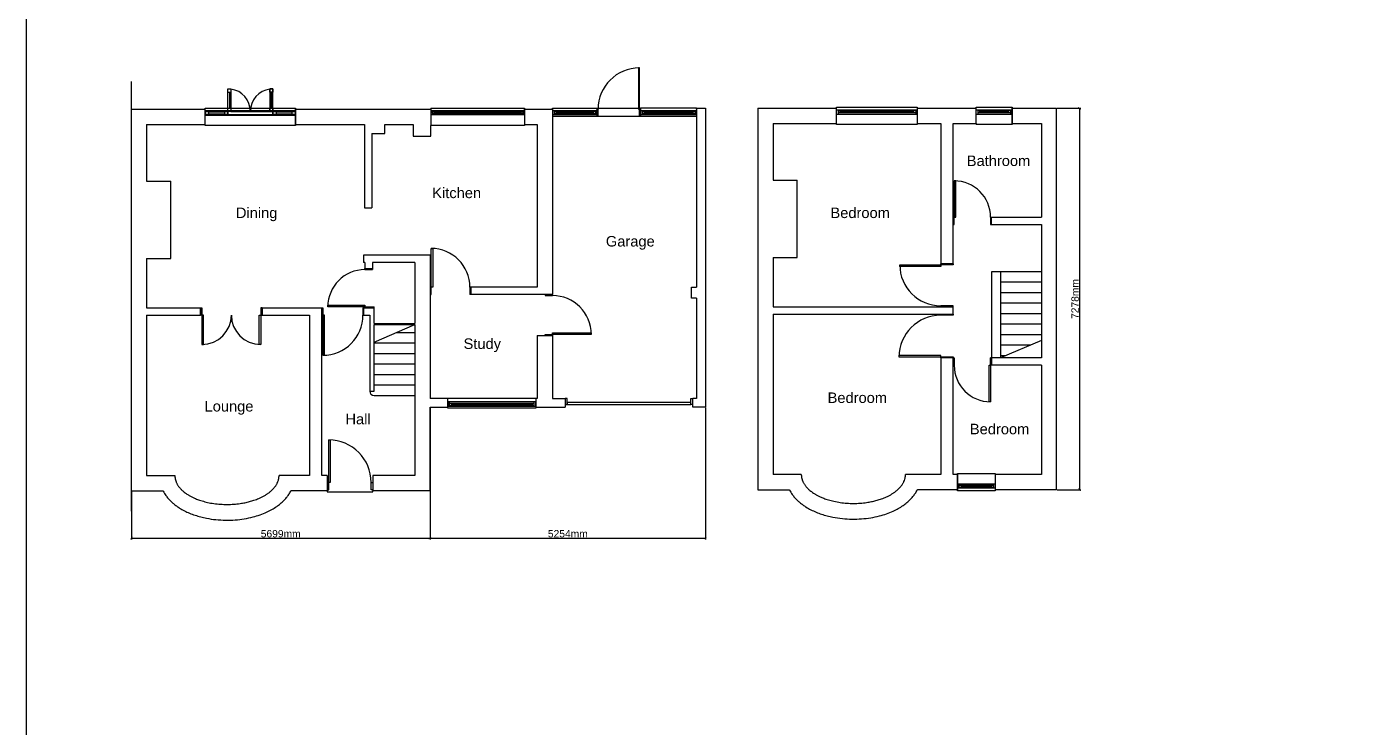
# Model space of a CAD drawing. Header units: millimetres. Extents: x -11841 to 102307, y -68819 to 40378.
# Drawn here: x -11841 to 13473, y 13636 to 27007 of the extents above; entities that cross this region are included whole.
import ezdxf

# ---------------------------------------------------------------- set-up
doc = ezdxf.new("R2010")
doc.units = ezdxf.units.MM
doc.linetypes.add('ACAD_ISO02W100', pattern=[15, 12, -3])
doc.layers.add('A-Walls', color=7, linetype='Continuous')
doc.layers.add('Border', color=7, linetype='Continuous', plot=False)
doc.styles.get("Standard").update_dxf_attribs({"font": 'Arial.ttf'})
doc.dimstyles.new('JRMStyle', dxfattribs={"dimtxt": 3.5, "dimasz": 2.5, "dimexe": 1.25, "dimexo": 0.625, "dimtad": 1, "dimdec": 0, "dimdsep": 46, "dimtxsty": 'Standard', "dimblk": 'ARCHTICK', "dimblk1": 'ARCHTICK', "dimblk2": 'ARCHTICK', "dimcen": 2.5, "dimadec": 0, "dimazin": 0, "dimtfac": 1, "dimtdec": 0, "dimtmove": 0, "dimatfit": 3, "dimldrblk": 'ARCHTICK', "dimfxl": 1, "dimarcsym": 0})

# ---------------------------------------------------------------- blocks, each defined once
blk = doc.blocks.new('Window')
for p, q in [((0, 0), (1787, 0)), ((0, 0), (0, -330)), ((0, -40), (1787, -40)), ((0, -120), (1787, -120)), ((30, -40), (30, -120)), ((70, -80), (1717, -80)), ((1787, -40), (1757, -40)), ((1757, -40), (1757, -120)), ((1787, 0), (1787, -330)), ((1787, -330), (0, -330))]:
    blk.add_line(p, q)
for points in [[(30, -60), (1757, -60), (1757, -100), (30, -100)], [(30, -60), (70, -60), (70, -100), (30, -100)], [(1757, -60), (1717, -60), (1717, -100), (1757, -100)]]:
    blk.add_lwpolyline(points, close=True)
blk = doc.blocks.new('_ArchTick')
at = {"color": 0, "linetype": 'ByBlock', "const_width": 0.15}
blk.add_lwpolyline([(-0.5, -0.5), (0.5, 0.5)], dxfattribs=at)
blk = doc.blocks.new('*D85')
at = {"color": 0, "lineweight": -2, "ltscale": 0.58, "transparency": 16777216}
for p, q in [((-9841, 18137), (-9841, 17221)), ((-4142, 18137), (-4142, 17221)), ((-9841, 17246), (-4142, 17246))]:
    blk.add_line(p, q, dxfattribs=at)
at = {"layer": 'Defpoints', "color": 0, "ltscale": 0.58, "transparency": 16777216}
for p in [(-9841, 18150), (-4142, 18150), (-4142, 17246)]:
    blk.add_point(p, dxfattribs=at)
at = {"color": 0, "lineweight": -2, "ltscale": 0.58, "transparency": 16777216, "xscale": 50, "yscale": 50, "zscale": 50, "rotation": 180}
blk.add_blockref('_ArchTick', (-9841, 17246), dxfattribs=at)
at = {"color": 0, "lineweight": -2, "ltscale": 0.58, "transparency": 16777216, "xscale": 50, "yscale": 50, "zscale": 50}
blk.add_blockref('_ArchTick', (-4142, 17246), dxfattribs=at)
at = {"color": 0, "ltscale": 0.58, "transparency": 16777216, "insert": (-6992, 17330), "char_height": 70, "attachment_point": 5}
blk.add_mtext('{\\H2x;5699mm}', dxfattribs=at)
blk = doc.blocks.new('*D86')
at = {"color": 0, "lineweight": -2, "ltscale": 0.58, "transparency": 16777216}
for p, q in [((-4142, 19732), (-4142, 17221)), ((1112, 19732), (1112, 17221)), ((-4142, 17246), (1112, 17246))]:
    blk.add_line(p, q, dxfattribs=at)
at = {"layer": 'Defpoints', "color": 0, "ltscale": 0.58, "transparency": 16777216}
for p in [(-4142, 19745), (1112, 19745), (1112, 17246)]:
    blk.add_point(p, dxfattribs=at)
at = {"color": 0, "lineweight": -2, "ltscale": 0.58, "transparency": 16777216, "xscale": 50, "yscale": 50, "zscale": 50, "rotation": 180}
blk.add_blockref('_ArchTick', (-4142, 17246), dxfattribs=at)
at = {"color": 0, "lineweight": -2, "ltscale": 0.58, "transparency": 16777216, "xscale": 50, "yscale": 50, "zscale": 50}
blk.add_blockref('_ArchTick', (1112, 17246), dxfattribs=at)
at = {"color": 0, "ltscale": 0.58, "transparency": 16777216, "insert": (-1515, 17330), "char_height": 70, "attachment_point": 5}
blk.add_mtext('{\\H2x;5254mm}', dxfattribs=at)
blk = doc.blocks.new('*D87')
at = {"color": 0, "lineweight": -2, "ltscale": 0.58, "transparency": 16777216}
for p, q in [((7823, 25448), (8272, 25448)), ((8247, 25448), (8247, 18170)), ((7823, 18170), (8272, 18170))]:
    blk.add_line(p, q, dxfattribs=at)
at = {"layer": 'Defpoints', "color": 0, "ltscale": 0.58, "transparency": 16777216}
for p in [(7811, 25448), (7811, 18170), (8247, 18170)]:
    blk.add_point(p, dxfattribs=at)
at = {"color": 0, "lineweight": -2, "ltscale": 0.58, "transparency": 16777216, "xscale": 50, "yscale": 50, "zscale": 50}
for p, rotation in [((8247, 25448), 90), ((8247, 18170), 270)]:
    blk.add_blockref('_ArchTick', p, dxfattribs=dict(at, rotation=rotation))
at = {"color": 0, "ltscale": 0.58, "transparency": 16777216, "insert": (8163, 21809), "char_height": 70, "attachment_point": 5, "rotation": 90}
blk.add_mtext('{\\H2x;7278mm}', dxfattribs=at)

msp = doc.modelspace()

# ---------------------------------------------------------------- linework, layer by layer
for p, q in [((-8001.2, 25757.8), (-7941.2, 25757.8)), ((-7971.2, 25757.8), (-7971.2, 25447.8)), ((-7171.2, 25757.8), (-7171.2, 25447.8)), ((-8431.2, 25447.8), (-6711.2, 25447.8)), ((-8431.2, 25117.8), (-8431.2, 25447.8)), ((-8371.2, 25357.8), (-8061.2, 25357.8)), ((-8001.2, 25447.8), (-7941.2, 25447.8)), ((-8001.2, 25327.8), (-7141.2, 25327.8)), ((-7941.2, 25387.8), (-7201.2, 25387.8)), ((-7081.2, 25357.8), (-6771.2, 25357.8)), ((-6711.2, 25447.8), (-6711.2, 25117.8)), ((-1808.2, 25427.8), (-1808.2, 25447.8)), ((-1808.2, 25447.8), (-958.2, 25447.8)), ((-1808.2, 25407.8), (-958.2, 25407.8)), ((-1808.2, 25327.8), (-958.2, 25327.8)), ((-1778.2, 25407.8), (-1778.2, 25327.8)), ((-1778.2, 25387.8), (-988.2, 25387.8)), ((-1778.2, 25347.8), (-988.2, 25347.8)), ((-1738.2, 25387.8), (-1738.2, 25347.8)), ((-1738.2, 25367.8), (-1028.2, 25367.8)), ((-1028.2, 25387.8), (-1028.2, 25347.8)), ((-988.2, 25407.8), (-988.2, 25327.8)), ((-958.2, 25427.8), (-958.2, 25447.8)), ((-958.2, 25447.8), (-168.2, 25447.8)), ((-958.2, 25427.8), (-958.2, 25287.8)), ((-938.2, 25287.8), (-938.2, 25427.8)), ((-148.2, 25447.8), (-128.2, 25447.8)), ((-148.2, 25287.8), (-148.2, 25427.8)), ((-128.2, 25447.8), (-128.2, 25427.8)), ((941.8, 25447.8), (-128.2, 25447.8)), ((-128.2, 25427.8), (-128.2, 25287.8)), ((-128.2, 25407.8), (941.8, 25407.8)), ((-128.2, 25327.8), (941.8, 25327.8)), ((-98.2, 25407.8), (-98.2, 25327.8)), ((-98.2, 25387.8), (911.8, 25387.8)), ((-98.2, 25347.8), (911.8, 25347.8)), ((-58.2, 25387.8), (-58.2, 25347.8)), ((-58.2, 25367.8), (871.8, 25367.8)), ((871.8, 25387.8), (871.8, 25347.8)), ((911.8, 25407.8), (911.8, 25327.8)), ((941.8, 25427.8), (941.8, 25447.8)), ((941.8, 25447.8), (1111.8, 25447.8)), ((3611.8, 25467.8), (5151.8, 25467.8)), ((3611.8, 25137.8), (3611.8, 25467.8)), ((3611.8, 25417.8), (5151.8, 25417.8)), ((3611.8, 25337.8), (5151.8, 25337.8)), ((3641.8, 25417.8), (3641.8, 25337.8)), ((5121.8, 25397.8), (3641.8, 25397.8)), ((5121.8, 25357.8), (3641.8, 25357.8)), ((3681.8, 25357.8), (3681.8, 25397.8)), ((5081.8, 25377.8), (3681.8, 25377.8)), ((5081.8, 25357.8), (5081.8, 25397.8)), ((5121.8, 25417.8), (5121.8, 25337.8)), ((5151.8, 25467.8), (5151.8, 25137.8)), ((6275.8, 25447.8), (6275.8, 25467.8)), ((6275.8, 25467.8), (6960.8, 25467.8)), ((6275.8, 25157.8), (6275.8, 25447.8)), ((6275.8, 25417.8), (6960.8, 25417.8)), ((6275.8, 25337.8), (6960.8, 25337.8)), ((6305.8, 25417.8), (6305.8, 25337.8)), ((6930.8, 25397.8), (6305.8, 25397.8)), ((6930.8, 25357.8), (6305.8, 25357.8)), ((6345.8, 25357.8), (6345.8, 25397.8)), ((6890.8, 25377.8), (6345.8, 25377.8)), ((6890.8, 25357.8), (6890.8, 25397.8)), ((6930.8, 25417.8), (6930.8, 25337.8)), ((6960.8, 25467.8), (6960.8, 25137.8)), ((6960.8, 25157.8), (6960.8, 25447.8)), ((-6711.2, 25117.8), (-8431.2, 25117.8)), ((5151.8, 25137.8), (3611.8, 25137.8)), ((6275.8, 25157.8), (6275.8, 25137.8)), ((6960.8, 25137.8), (6275.8, 25137.8)), ((5855.8, 23367.8), (5835.8, 23367.8)), ((5855.8, 23227.8), (5855.8, 23367.8)), ((6570.8, 23227.8), (6570.8, 23367.8)), ((5835.8, 23227.8), (5855.8, 23227.8)), ((-5384.2, 22369.8), (-5384.2, 22389.8)), ((-5384.2, 22389.8), (-5244.2, 22389.8)), ((5598.8, 22459.8), (5598.8, 22479.8)), ((5835.8, 22459.8), (5598.8, 22459.8)), ((5835.8, 22479.8), (5835.8, 22459.8)), ((-3362.2, 22034.8), (-3362.2, 21894.8)), ((7520.8, 22127.8), (6740.8, 22127.8)), ((7520.8, 21927.8), (6740.8, 21927.8)), ((-6207.2, 21499.8), (-6207.2, 21639.8)), ((-6207.2, 21639.8), (-6187.2, 21639.8)), ((-6187.2, 21639.8), (-6187.2, 21499.8)), ((-5404.2, 21499.8), (-5404.2, 21639.8)), ((-5384.2, 21639.8), (-5212.2, 21639.8)), ((5835.8, 21679.8), (5598.8, 21679.8)), ((5598.8, 21679.8), (5598.8, 21659.8)), ((5598.8, 21499.8), (5598.8, 21519.8)), ((5835.8, 21659.8), (5835.8, 21679.8)), ((5835.8, 21519.8), (5835.8, 21499.8)), ((7520.8, 21727.8), (6740.8, 21727.8)), ((7520.8, 21527.8), (6740.8, 21527.8)), ((-6187.2, 21499.8), (-6207.2, 21499.8)), ((-5211, 20986.5), (-4432.2, 21323.8)), ((5835.8, 21499.8), (5598.8, 21499.8)), ((7520.8, 21327.8), (6740.8, 21327.8)), ((7520.8, 21127.8), (6740.8, 21127.8)), ((7520.8, 21016.8), (6740.8, 20683.8)), ((7312.3, 20927.8), (6740.8, 20927.8)), ((5598.8, 20683.8), (5598.8, 20703.8)), ((5598.8, 20703.8), (5835.8, 20703.8)), ((5835.8, 20703.8), (5835.8, 20683.8)), ((5835.8, 20683.8), (5855.8, 20683.8)), ((5855.8, 20543.8), (5835.8, 20543.8)), ((5855.8, 20683.8), (5855.8, 20543.8)), ((6570.8, 20683.8), (6570.8, 20543.8)), ((6843.9, 20727.8), (6740.8, 20727.8)), ((-3802.2, 19724.8), (-3802.2, 19907.8)), ((-3772.2, 19764.8), (-3772.2, 19844.8)), ((-3772.2, 19824.8), (-2158.2, 19824.8)), ((-3772.2, 19784.8), (-2158.2, 19784.8)), ((-3732.2, 19824.8), (-3732.2, 19784.8)), ((-3732.2, 19804.8), (-2198.2, 19804.8)), ((-2198.2, 19824.8), (-2198.2, 19784.8)), ((-2158.2, 19764.8), (-2158.2, 19844.8)), ((-2128.2, 19907.8), (-2128.2, 19724.8)), ((-1528.2, 19907.8), (-1568.2, 19907.8)), ((-1568.2, 19794.8), (-1528.2, 19794.8)), ((-1528.2, 19794.8), (-1528.2, 19907.8)), ((831.8, 19794.8), (831.8, 19907.8)), ((831.8, 19907.8), (871.8, 19907.8)), ((871.8, 19794.8), (831.8, 19794.8)), ((941.8, 19907.8), (871.8, 19907.8)), ((-2128.2, 19724.8), (-3802.2, 19724.8)), ((5920.8, 18459.8), (5920.8, 18479.8)), ((5920.8, 18149.8), (5920.8, 18479.8)), ((5920.8, 18479.8), (6640.8, 18479.8)), ((6640.8, 18479.8), (6640.8, 18149.8)), ((5920.8, 18459.8), (5920.8, 18169.8)), ((5920.8, 18459.8), (5920.8, 18169.8)), ((6640.8, 18279.8), (5920.8, 18279.8)), ((5950.8, 18199.8), (5950.8, 18279.8)), ((5950.8, 18259.8), (6610.8, 18259.8)), ((5990.8, 18259.8), (5990.8, 18219.8)), ((5990.8, 18239.8), (6570.8, 18239.8)), ((6570.8, 18259.8), (6570.8, 18219.8)), ((6610.8, 18199.8), (6610.8, 18279.8)), ((6640.8, 18459.8), (6640.8, 18169.8)), ((-6107.2, 18149.8), (-6107.2, 18129.8)), ((-6107.2, 18129.8), (-5237.2, 18129.8)), ((-5237.2, 18129.8), (-5237.2, 18149.8)), ((6640.8, 18199.8), (5920.8, 18199.8)), ((6640.8, 18149.8), (5920.8, 18149.8)), ((5950.8, 18219.8), (6610.8, 18219.8))]:
    msp.add_line(p, q)
for points in [[(-148.2, 25427.8), (-148.2, 26217.8), (-168.2, 26217.8), (-168.2, 25427.8)], [(-7941.2, 25387.8), (-8001.2, 25387.8), (-8001.2, 25817.8), (-7941.2, 25817.8)], [(-7201.2, 25817.8), (-7201.2, 25387.8), (-7141.2, 25387.8), (-7141.2, 25817.8)], [(-7141.2, 25817.8), (-7141.2, 25757.8), (-7201.2, 25757.8), (-7201.2, 25817.8)], [(-8431.2, 25407.8), (-6711.2, 25407.8), (-6711.2, 25307.8), (-8431.2, 25307.8)], [(-8431.2, 25327.8), (-8001.2, 25327.8), (-8001.2, 25387.8), (-8431.2, 25387.8)], [(-8431.2, 25387.8), (-8371.2, 25387.8), (-8371.2, 25327.8), (-8431.2, 25327.8)], [(-8061.2, 25387.8), (-8001.2, 25387.8), (-8001.2, 25327.8), (-8061.2, 25327.8)], [(-7141.2, 25447.8), (-7141.2, 25387.8), (-7201.2, 25387.8), (-7201.2, 25447.8)], [(-7141.2, 25327.8), (-6711.2, 25327.8), (-6711.2, 25387.8), (-7141.2, 25387.8)], [(-7141.2, 25387.8), (-7081.2, 25387.8), (-7081.2, 25327.8), (-7141.2, 25327.8)], [(-6771.2, 25387.8), (-6711.2, 25387.8), (-6711.2, 25327.8), (-6771.2, 25327.8)], [(5855.8, 24062.8), (5855.8, 23367.8), (5885.8, 23367.8), (5885.8, 24062.8)], [(-4122.2, 22034.8), (-4122.2, 22774.8), (-4092.2, 22774.8), (-4092.2, 22034.8)], [(5598.8, 22459.8), (5598.8, 22429.8), (4818.8, 22429.8), (4818.8, 22459.8)], [(-4142.2, 21894.8), (-4122.2, 21894.8), (-4122.2, 22034.8), (-4142.2, 22034.8)], [(-1808.2, 21894.8), (-1948.2, 21894.8), (-1948.2, 21874.8), (-1808.2, 21874.8)], [(-8524.2, 21639.8), (-8494.2, 21639.8), (-8494.2, 21499.8), (-8524.2, 21499.8)], [(-7344.2, 21639.8), (-7374.2, 21639.8), (-7374.2, 21499.8), (-7344.2, 21499.8)], [(-6094.2, 21659.8), (-6094.2, 21689.8), (-5384.2, 21689.8), (-5384.2, 21659.8)], [(-8494.2, 21499.8), (-8494.2, 20939.8), (-8464.2, 20939.8), (-8464.2, 21499.8)], [(-7404.2, 20939.8), (-7404.2, 21499.8), (-7374.2, 21499.8), (-7374.2, 20939.8)], [(-6187.2, 21499.8), (-6187.2, 20736.8), (-6157.2, 20736.8), (-6157.2, 21499.8)], [(-1808.2, 21114.8), (-1948.2, 21114.8), (-1948.2, 21134.8), (-1808.2, 21134.8)], [(-1808.2, 21134.8), (-1808.2, 21164.8), (-1068.2, 21164.8), (-1068.2, 21134.8)], [(5598.8, 20703.8), (5598.8, 20733.8), (4802.8, 20733.8), (4802.8, 20703.8)], [(6550.8, 20543.8), (6550.8, 19848.8), (6520.8, 19848.8), (6520.8, 20543.8)], [(-3802.2, 19764.8), (-2128.2, 19764.8), (-2128.2, 19844.8), (-3802.2, 19844.8)], [(-1528.2, 19794.8), (831.8, 19794.8), (831.8, 19834.8), (-1528.2, 19834.8)], [(-6077.2, 18309.8), (-6077.2, 19119.8), (-6047.2, 19119.8), (-6047.2, 18309.8)], [(-6107.2, 18169.8), (-6077.2, 18169.8), (-6077.2, 18309.8), (-6107.2, 18309.8)], [(-5237.2, 18169.8), (-5267.2, 18169.8), (-5267.2, 18309.8), (-5237.2, 18309.8)]]:
    msp.add_lwpolyline(points, close=True)
for centre, radius, start, end in [((-148.2, 25427.8), 790, 90, 180), ((-8001.2, 25387.8), 430, 0, 82.05653), ((-7141.2, 25387.8), 430, 97.94347, 180), ((5855.8, 23367.8), 695, 0, 90), ((-4122.2, 22034.8), 740, 0, 90), ((-5384.2, 21659.8), 710, 90, 180), ((5598.8, 22459.8), 780, 180, 270), ((-1808.2, 21134.8), 740, 0, 90), ((-8494.2, 21499.8), 560, 270, 0), ((-7374.2, 21499.8), 560, 180, 270), ((-6187.2, 21499.8), 763, 270, 0), ((5598.8, 20703.8), 796, 90, 180), ((6550.8, 20543.8), 695, 180, 270), ((-6077.2, 18309.8), 810, 0, 90)]:
    msp.add_arc(centre, radius, start, end)
at = {"layer": 'A-Walls', "linetype": 'ACAD_ISO02W100'}
msp.add_line((-9841.2, 17761), (-9841.2, 25957.8), dxfattribs=at)
at = {"layer": 'A-Walls'}
for p, q in [((-9841.2, 25427.8), (-8431.2, 25427.8)), ((-8431.2, 25137.8), (-8431.2, 25427.8)), ((-6711.2, 25427.8), (-4125.2, 25427.8)), ((-6711.2, 25137.8), (-6711.2, 25427.8)), ((-2338.2, 25427.8), (-1808.2, 25427.8)), ((-1808.2, 25427.8), (-1808.2, 21894.8)), ((-958.2, 25427.8), (-938.2, 25427.8)), ((-148.2, 25427.8), (-128.2, 25427.8)), ((941.8, 25427.8), (941.8, 22032.8)), ((1111.8, 25447.8), (1111.8, 19744.8)), ((2111.8, 25447.8), (3611.8, 25447.8)), ((2111.8, 25447.8), (2111.8, 18169.8)), ((5151.8, 25447.8), (6275.8, 25447.8)), ((6960.8, 25447.8), (7810.8, 25447.8)), ((7810.8, 18169.8), (7810.8, 25447.8)), ((-9551.2, 25137.8), (-8431.2, 25137.8)), ((-9551.2, 25137.8), (-9551.2, 24057.8)), ((-6711.2, 25137.8), (-5395.2, 25137.8)), ((-5395.2, 25137.8), (-5395.2, 23547.8)), ((-5005.2, 24967.8), (-5005.2, 25137.8)), ((-5005.2, 25137.8), (-4465.2, 25137.8)), ((-4465.2, 25137.8), (-4465.2, 24917.8)), ((-4125.2, 24917.8), (-4125.2, 25117.8)), ((-2338.2, 25137.8), (-2098.2, 25137.8)), ((-2098.2, 25137.8), (-2098.2, 22034.8)), ((941.8, 25287.8), (-1808.2, 25287.8)), ((2401.8, 25157.8), (3611.8, 25157.8)), ((2401.8, 25157.8), (2401.8, 24077.8)), ((5151.8, 25157.8), (5598.8, 25157.8)), ((5598.8, 25157.8), (5598.8, 22479.8)), ((5835.8, 25157.8), (6275.8, 25157.8)), ((5835.8, 23367.8), (5835.8, 25157.8)), ((6960.8, 25157.8), (7520.8, 25157.8)), ((7520.8, 25157.8), (7520.8, 23367.8)), ((-5255.2, 24967.8), (-5255.2, 23547.8)), ((-5255.2, 24967.8), (-5005.2, 24967.8)), ((-4465.2, 24917.8), (-4125.2, 24917.8)), ((-9551.2, 24057.8), (-9091.2, 24057.8)), ((-9091.2, 22579.8), (-9091.2, 24057.8)), ((2401.8, 24077.8), (2861.8, 24077.8)), ((2861.8, 22599.8), (2861.8, 24077.8)), ((-5395.2, 23547.8), (-5255.2, 23547.8)), ((5835.8, 22479.8), (5835.8, 23367.8)), ((6550.8, 23367.8), (7520.8, 23367.8)), ((6550.8, 23367.8), (6550.8, 23227.8)), ((6550.8, 23227.8), (7520.8, 23227.8)), ((7520.8, 23227.8), (7520.8, 20683.8)), ((-9551.2, 22579.8), (-9551.2, 21639.8)), ((-9551.2, 22579.8), (-9091.2, 22579.8)), ((-4142.2, 22644.8), (-5414.2, 22644.8)), ((-5414.2, 22644.8), (-5414.2, 22504.8)), ((-4142.2, 22644.8), (-4142.2, 19907.8)), ((2401.8, 22599.8), (2401.8, 21659.8)), ((2401.8, 22599.8), (2861.8, 22599.8)), ((-5384.2, 22504.8), (-5414.2, 22504.8)), ((-5384.2, 22504.8), (-5384.2, 22369.8)), ((-5384.2, 22369.8), (-5244.2, 22369.8)), ((-4432.2, 22504.8), (-5244.2, 22504.8)), ((-5244.2, 22504.8), (-5244.2, 22369.8)), ((-4432.2, 22504.8), (-4432.2, 21343.8)), ((5835.8, 22479.8), (5598.8, 22479.8)), ((7520.8, 22327.8), (6570.8, 22327.8)), ((6570.8, 22327.8), (6570.8, 20683.8)), ((6740.8, 22327.8), (6740.8, 20683.8)), ((-2098.2, 22034.8), (-3382.2, 22034.8)), ((-3382.2, 22034.8), (-3382.2, 21894.8)), ((841.8, 21822.8), (841.8, 22032.8)), ((841.8, 22032.8), (941.8, 22032.8)), ((-1808.2, 21894.8), (-3382.2, 21894.8)), ((941.8, 21822.8), (841.8, 21822.8)), ((941.8, 21822.8), (941.8, 19907.8)), ((-9551.2, 21639.8), (-8524.2, 21639.8)), ((-8524.2, 21639.8), (-8524.2, 21499.8)), ((-7344.2, 21639.8), (-6207.2, 21639.8)), ((-7344.2, 21639.8), (-7344.2, 21499.8)), ((-5424.2, 21639.8), (-5384.2, 21639.8)), ((-5424.2, 21639.8), (-5424.2, 21499.8)), ((-5384.2, 21659.8), (-5384.2, 21639.8)), ((-5384.2, 21659.8), (-5212.2, 21659.8)), ((-5212.2, 21343.8), (-5212.2, 21659.8)), ((2401.8, 21659.8), (5835.8, 21659.8)), ((2401.8, 21519.8), (5835.8, 21519.8)), ((2401.8, 21519.8), (2401.8, 18459.8)), ((5835.8, 21519.8), (5835.8, 21659.8)), ((-9551.2, 21499.8), (-8524.2, 21499.8)), ((-9551.2, 21499.8), (-9551.2, 18439.8)), ((-7344.2, 21499.8), (-6444.2, 21499.8)), ((-6444.2, 21499.8), (-6444.2, 18439.8)), ((-6207.2, 18439.8), (-6207.2, 21499.8)), ((-5424.2, 21499.8), (-5294.2, 21499.8)), ((-5294.2, 21499.8), (-5294.2, 20051.8)), ((-5212.2, 21343.8), (-4432.2, 21343.8)), ((-5212.2, 20051.8), (-5212.2, 21323.8)), ((-5212.2, 21323.8), (-4432.2, 21323.8)), ((-4432.2, 21323.8), (-4432.2, 18439.8)), ((-4787.8, 21169.8), (-4432.2, 21169.8)), ((-2098.2, 21114.8), (-2098.2, 19907.8)), ((-2098.2, 21114.8), (-1808.2, 21114.8)), ((-1808.2, 21114.8), (-1808.2, 19907.8)), ((-5212.2, 20969.8), (-4432.2, 20969.8)), ((-5212.2, 20769.8), (-4432.2, 20769.8)), ((-5212.2, 20569.8), (-4432.2, 20569.8)), ((5598.8, 20683.8), (5598.8, 18459.8)), ((5835.8, 20683.8), (5598.8, 20683.8)), ((5835.8, 18459.8), (5835.8, 20683.8)), ((7520.8, 20683.8), (6550.8, 20683.8)), ((6550.8, 20543.8), (6550.8, 20683.8)), ((7520.8, 20543.8), (6550.8, 20543.8)), ((7520.8, 20543.8), (7520.8, 18459.8)), ((-5212.2, 20369.8), (-4432.2, 20369.8)), ((-5294.2, 20051.8), (-5212.2, 20051.8)), ((-5212.2, 20169.8), (-4432.2, 20169.8)), ((-5212.2, 19969.8), (-4432.2, 19969.8)), ((-2098.2, 19907.8), (-4142.2, 19907.8)), ((-1808.2, 19907.8), (-1568.2, 19907.8)), ((-1568.2, 19907.8), (-1568.2, 19877.8)), ((-1568.2, 19877.8), (-1568.2, 19744.8)), ((871.8, 19744.8), (871.8, 19907.8)), ((-4142.2, 18149.8), (-4142.2, 19744.8)), ((-4142.2, 19744.8), (-3802.2, 19744.8)), ((-2128.2, 19744.8), (-1568.2, 19744.8)), ((1111.8, 19744.8), (871.8, 19744.8)), ((-9551.2, 18439.8), (-9011.2, 18439.8)), ((-6444.2, 18439.8), (-7024.2, 18439.8)), ((-6107.2, 18439.8), (-6207.2, 18439.8)), ((-6107.2, 18439.8), (-6107.2, 18149.8)), ((-4432.2, 18439.8), (-5237.2, 18439.8)), ((-5237.2, 18439.8), (-5237.2, 18149.8)), ((2939.5, 18459.8), (2401.8, 18459.8)), ((5598.8, 18459.8), (4926.5, 18459.8)), ((5920.8, 18459.8), (5835.8, 18459.8)), ((7520.8, 18459.8), (6640.8, 18459.8)), ((-9841.2, 18149.8), (-9238.9, 18149.8)), ((-6107.2, 18149.8), (-6796.5, 18149.8)), ((-4142.2, 18149.8), (-5237.2, 18149.8)), ((2111.8, 18169.8), (2711.8, 18169.8)), ((5920.8, 18169.8), (5154.2, 18169.8)), ((7810.8, 18169.8), (6640.8, 18169.8))]:
    msp.add_line(p, q, dxfattribs=at)
msp.add_arc((-5212.2, 20051.8), 82, 180, 270, dxfattribs=at)
for points, knots in [([(-9011.2, 18439.8), (-9011.2, 18435.2), (-9011.1, 18430.5), (-9010.7, 18421.7), (-9010.4, 18417.6), (-9009.7, 18409.4), (-9009.2, 18405.3), (-9008.3, 18397.7), (-9007.8, 18394.3), (-9006.8, 18387.9), (-9006.2, 18385), (-9005.1, 18379.1), (-9004.5, 18376.2), (-9003, 18369.4), (-9002.1, 18365.5), (-9000.1, 18357.8), (-8999, 18353.9), (-8996.7, 18346.2), (-8995.5, 18342.3), (-8992.7, 18334.1), (-8991.2, 18329.9), (-8987.9, 18321.4), (-8986.2, 18317.1), (-8981.5, 18306.3), (-8978.5, 18299.7), (-8971.9, 18286.5), (-8968.4, 18280), (-8960.9, 18267), (-8957, 18260.5), (-8948.7, 18247.7), (-8944.3, 18241.3), (-8935.1, 18228.7), (-8930.3, 18222.4), (-8920.4, 18210.1), (-8915.3, 18204), (-8904.7, 18192), (-8899.2, 18186), (-8886.3, 18172.7), (-8878.7, 18165.3), (-8863.1, 18150.8), (-8855, 18143.7), (-8837.3, 18128.9), (-8827.8, 18121.3), (-8810.4, 18108.2), (-8802.7, 18102.7), (-8785.3, 18090.6), (-8775.5, 18084.1), (-8759.3, 18073.8), (-8753.1, 18070), (-8740.4, 18062.4), (-8734, 18058.7), (-8718.4, 18049.9), (-8709.1, 18044.8), (-8692, 18035.9), (-8684.2, 18031.9), (-8668.4, 18024.2), (-8660.3, 18020.4), (-8640.6, 18011.3), (-8628.9, 18006.1), (-8592.9, 17991.1), (-8568.1, 17981.6), (-8526.2, 17967.2), (-8509.6, 17961.8), (-8475.7, 17951.7), (-8458.6, 17946.8), (-8423.7, 17937.8), (-8406.1, 17933.5), (-8348.9, 17920.8), (-8308.6, 17913.4), (-8226.5, 17901.6), (-8184.8, 17897.2), (-8100.7, 17891.3), (-8058.3, 17889.8), (-7973.5, 17889.9), (-7931.2, 17891.4), (-7847.1, 17897.5), (-7805.4, 17902), (-7733.9, 17912.5), (-7703.7, 17917.7), (-7644.4, 17929.8), (-7615.3, 17936.7), (-7558.4, 17951.8), (-7530.6, 17960.2), (-7487.5, 17974.6), (-7471.7, 17980.2), (-7440.6, 17992), (-7425.4, 17998.1), (-7401.4, 18008.4), (-7392.3, 18012.4), (-7374.4, 18020.7), (-7365.6, 18024.9), (-7339.5, 18037.7), (-7322.7, 18046.6), (-7290.2, 18065), (-7274.6, 18074.6), (-7252.7, 18088.8), (-7246, 18093.4), (-7232.9, 18102.5), (-7226.5, 18107.1), (-7212.8, 18117.3), (-7205.6, 18122.9), (-7192, 18133.8), (-7185.6, 18139.2), (-7173.2, 18150.1), (-7167.1, 18155.5), (-7156.9, 18165.2), (-7152.7, 18169.3), (-7140.2, 18181.7), (-7132.4, 18190.1), (-7117.4, 18207.1), (-7110.3, 18215.7), (-7098.1, 18231.4), (-7093, 18238.6), (-7078, 18260.5), (-7069.1, 18275.6), (-7058.5, 18296.4), (-7055.8, 18302.1), (-7046.7, 18322.4), (-7041.3, 18337.2), (-7035.1, 18358.3), (-7033.5, 18364.5), (-7031.4, 18373.6), (-7030.8, 18376.5), (-7029, 18385.3), (-7028, 18391.3), (-7026.7, 18400.6), (-7026.3, 18403.8), (-7025.7, 18409.7), (-7025.4, 18412.3), (-7025, 18417.5), (-7024.8, 18420.1), (-7024.4, 18428), (-7024.2, 18433.2), (-7024.2, 18438.9), (-7024.2, 18439.4), (-7024.2, 18439.8)], [3.1415927, 3.1415927, 3.1415927, 3.1415927, 3.1670666, 3.1670666, 3.189529, 3.189529, 3.2119914, 3.2119914, 3.2307995, 3.2307995, 3.246845, 3.246845, 3.2628905, 3.2628905, 3.2841935, 3.2841935, 3.3054965, 3.3054965, 3.3270343, 3.3270343, 3.3507508, 3.3507508, 3.3744672, 3.3744672, 3.4116463, 3.4116463, 3.4488255, 3.4488255, 3.4860046, 3.4860046, 3.5231838, 3.5231838, 3.5603629, 3.5603629, 3.5968394, 3.5968394, 3.6333159, 3.6333159, 3.6794124, 3.6794124, 3.7255089, 3.7255089, 3.776013, 3.776013, 3.8141708, 3.8141708, 3.8603101, 3.8603101, 3.8884411, 3.8884411, 3.9165721, 3.9165721, 3.9557925, 3.9557925, 3.9877068, 3.9877068, 4.0196211, 4.0196211, 4.0650189, 4.0650189, 4.1558147, 4.1558147, 4.2139333, 4.2139333, 4.272052, 4.272052, 4.3301706, 4.3301706, 4.4581644, 4.4581644, 4.5861583, 4.5861583, 4.7141521, 4.7141521, 4.8421459, 4.8421459, 4.9701398, 4.9701398, 5.0655329, 5.0655329, 5.160926, 5.160926, 5.2563191, 5.2563191, 5.3130749, 5.3130749, 5.3698306, 5.3698306, 5.4049435, 5.4049435, 5.4400565, 5.4400565, 5.5102823, 5.5102823, 5.5805082, 5.5805082, 5.6123489, 5.6123489, 5.6441896, 5.6441896, 5.6815743, 5.6815743, 5.7166399, 5.7166399, 5.7517055, 5.7517055, 5.7775076, 5.7775076, 5.8291119, 5.8291119, 5.8807162, 5.8807162, 5.922486, 5.922486, 6.0087977, 6.0087977, 6.0406556, 6.0406556, 6.1229448, 6.1229448, 6.1572092, 6.1572092, 6.17301, 6.17301, 6.205813, 6.205813, 6.2235534, 6.2235534, 6.2378455, 6.2378455, 6.2521376, 6.2521376, 6.2807218, 6.2807218, 6.2831853, 6.2831853, 6.2831853, 6.2831853]), ([(2939.5, 18459.8), (2939.5, 18455.2), (2939.6, 18450.5), (2940, 18441.7), (2940.3, 18437.6), (2941, 18429.4), (2941.4, 18425.3), (2942.4, 18417.7), (2942.9, 18414.3), (2943.9, 18407.9), (2944.4, 18405), (2945.6, 18399.1), (2946.2, 18396.2), (2947.7, 18389.4), (2948.6, 18385.5), (2950.6, 18377.8), (2951.7, 18373.9), (2954, 18366.2), (2955.2, 18362.3), (2958, 18354.1), (2959.5, 18349.9), (2962.8, 18341.4), (2964.5, 18337.1), (2969.2, 18326.3), (2972.2, 18319.7), (2978.8, 18306.5), (2982.3, 18300), (2989.7, 18287), (2993.7, 18280.5), (3002, 18267.7), (3006.4, 18261.3), (3015.5, 18248.7), (3020.3, 18242.4), (3030.3, 18230.1), (3035.4, 18224), (3046, 18212), (3051.5, 18206), (3064.4, 18192.7), (3071.9, 18185.3), (3087.6, 18170.8), (3095.7, 18163.7), (3113.3, 18148.9), (3122.9, 18141.3), (3140.3, 18128.2), (3148, 18122.7), (3165.4, 18110.6), (3175.2, 18104.1), (3191.4, 18093.8), (3197.6, 18090), (3210.3, 18082.4), (3216.7, 18078.7), (3232.3, 18069.9), (3241.6, 18064.8), (3258.7, 18055.9), (3266.5, 18051.9), (3282.3, 18044.2), (3290.3, 18040.4), (3310, 18031.3), (3321.8, 18026.1), (3357.8, 18011.1), (3382.6, 18001.6), (3424.5, 17987.2), (3441.1, 17981.8), (3474.9, 17971.7), (3492.1, 17966.8), (3526.9, 17957.8), (3544.6, 17953.5), (3601.8, 17940.8), (3642.1, 17933.4), (3724.2, 17921.6), (3765.9, 17917.2), (3850, 17911.3), (3892.4, 17909.8), (3977.1, 17909.9), (4019.5, 17911.4), (4103.6, 17917.5), (4145.3, 17922), (4216.8, 17932.5), (4247, 17937.7), (4306.2, 17949.8), (4335.4, 17956.7), (4392.3, 17971.8), (4420.1, 17980.2), (4463.2, 17994.6), (4479, 18000.2), (4510, 18012), (4525.2, 18018.1), (4549.3, 18028.4), (4558.4, 18032.4), (4576.3, 18040.7), (4585.1, 18044.9), (4611.2, 18057.7), (4628, 18066.6), (4660.5, 18085), (4676.1, 18094.6), (4698, 18108.8), (4704.6, 18113.4), (4717.8, 18122.5), (4724.2, 18127.1), (4737.9, 18137.3), (4745.1, 18142.9), (4758.6, 18153.8), (4765, 18159.2), (4777.5, 18170.1), (4783.6, 18175.5), (4793.8, 18185.2), (4798, 18189.3), (4810.4, 18201.7), (4818.3, 18210.1), (4833.3, 18227.1), (4840.4, 18235.7), (4852.5, 18251.4), (4857.7, 18258.6), (4872.7, 18280.5), (4881.6, 18295.6), (4892.2, 18316.4), (4894.9, 18322.1), (4904, 18342.4), (4909.4, 18357.2), (4915.6, 18378.3), (4917.2, 18384.5), (4919.3, 18393.6), (4919.9, 18396.5), (4921.7, 18405.3), (4922.7, 18411.3), (4924, 18420.6), (4924.4, 18423.8), (4925, 18429.7), (4925.3, 18432.3), (4925.7, 18437.5), (4925.9, 18440.1), (4926.3, 18448), (4926.5, 18453.2), (4926.5, 18458.9), (4926.5, 18459.4), (4926.5, 18459.8)], [3.1415927, 3.1415927, 3.1415927, 3.1415927, 3.1670666, 3.1670666, 3.189529, 3.189529, 3.2119914, 3.2119914, 3.2307995, 3.2307995, 3.246845, 3.246845, 3.2628905, 3.2628905, 3.2841935, 3.2841935, 3.3054965, 3.3054965, 3.3270343, 3.3270343, 3.3507508, 3.3507508, 3.3744672, 3.3744672, 3.4116463, 3.4116463, 3.4488255, 3.4488255, 3.4860046, 3.4860046, 3.5231838, 3.5231838, 3.5603629, 3.5603629, 3.5968394, 3.5968394, 3.6333159, 3.6333159, 3.6794124, 3.6794124, 3.7255089, 3.7255089, 3.776013, 3.776013, 3.8141708, 3.8141708, 3.8603101, 3.8603101, 3.8884411, 3.8884411, 3.9165721, 3.9165721, 3.9557925, 3.9557925, 3.9877068, 3.9877068, 4.0196211, 4.0196211, 4.0650189, 4.0650189, 4.1558147, 4.1558147, 4.2139333, 4.2139333, 4.272052, 4.272052, 4.3301706, 4.3301706, 4.4581644, 4.4581644, 4.5861583, 4.5861583, 4.7141521, 4.7141521, 4.8421459, 4.8421459, 4.9701398, 4.9701398, 5.0655329, 5.0655329, 5.160926, 5.160926, 5.2563191, 5.2563191, 5.3130749, 5.3130749, 5.3698306, 5.3698306, 5.4049435, 5.4049435, 5.4400565, 5.4400565, 5.5102823, 5.5102823, 5.5805082, 5.5805082, 5.6123489, 5.6123489, 5.6441896, 5.6441896, 5.6815743, 5.6815743, 5.7166399, 5.7166399, 5.7517055, 5.7517055, 5.7775076, 5.7775076, 5.8291119, 5.8291119, 5.8807162, 5.8807162, 5.922486, 5.922486, 6.0087977, 6.0087977, 6.0406556, 6.0406556, 6.1229448, 6.1229448, 6.1572092, 6.1572092, 6.17301, 6.17301, 6.205813, 6.205813, 6.2235534, 6.2235534, 6.2378455, 6.2378455, 6.2521376, 6.2521376, 6.2807218, 6.2807218, 6.2831853, 6.2831853, 6.2831853, 6.2831853]), ([(-9238.9, 18149.8), (-9238, 18148.2), (-9237.2, 18146.6), (-9228.5, 18130.3), (-9220.2, 18115.8), (-9202.7, 18087.6), (-9193.4, 18073.9), (-9169.8, 18041.1), (-9155, 18022.5), (-9123.8, 17986.7), (-9107.5, 17969.5), (-9073.5, 17936.4), (-9055.9, 17920.6), (-9019.5, 17890.2), (-9000.7, 17875.6), (-8962.1, 17847.8), (-8942.2, 17834.4), (-8891.9, 17802.9), (-8860.8, 17785.3), (-8796.8, 17752.5), (-8763.8, 17737.3), (-8696.3, 17709.2), (-8661.8, 17696.3), (-8591.2, 17672.7), (-8555.2, 17662.1), (-8482.1, 17642.9), (-8444.9, 17634.4), (-8348.5, 17615.5), (-8288.5, 17606.6), (-8167.3, 17594.3), (-8106.1, 17590.8), (-7983.5, 17589.2), (-7922.1, 17591.1), (-7802.9, 17600.1), (-7745, 17607), (-7630.9, 17625.6), (-7574.8, 17637.4), (-7474.6, 17663.4), (-7430.1, 17676.9), (-7343.4, 17707.3), (-7301.1, 17724.3), (-7226.4, 17758.4), (-7193.4, 17775.1), (-7129.6, 17811.1), (-7098.8, 17830.4), (-7044.6, 17868), (-7021, 17886), (-6975.5, 17923.8), (-6953.7, 17943.8), (-6915.6, 17982.3), (-6899, 18000.5), (-6867.6, 18038.5), (-6852.7, 18058.3), (-6824.9, 18099.5), (-6811.9, 18120.8), (-6798.9, 18145.3), (-6797.7, 18147.5), (-6796.5, 18149.8)], [3.4212928, 3.4212928, 3.4212928, 3.4212928, 3.4264006, 3.4264006, 3.4738686, 3.4738686, 3.5213366, 3.5213366, 3.5900333, 3.5900333, 3.65873, 3.65873, 3.7274268, 3.7274268, 3.7961235, 3.7961235, 3.8648202, 3.8648202, 3.9662184, 3.9662184, 4.0676166, 4.0676166, 4.1690147, 4.1690147, 4.2704129, 4.2704129, 4.3718111, 4.3718111, 4.5304239, 4.5304239, 4.6890366, 4.6890366, 4.8476494, 4.8476494, 4.9995047, 4.9995047, 5.1513601, 5.1513601, 5.2770773, 5.2770773, 5.4027946, 5.4027946, 5.5068424, 5.5068424, 5.6108903, 5.6108903, 5.6966147, 5.6966147, 5.7823392, 5.7823392, 5.853617, 5.853617, 5.9248949, 5.9248949, 5.9961728, 5.9961728, 6.0034851, 6.0034851, 6.0034851, 6.0034851]), ([(2711.8, 18169.8), (2712.6, 18168.2), (2713.5, 18166.6), (2722.1, 18150.3), (2730.5, 18135.8), (2748, 18107.6), (2757.3, 18093.9), (2780.9, 18061.1), (2795.7, 18042.5), (2826.9, 18006.7), (2843.2, 17989.5), (2877.1, 17956.4), (2894.8, 17940.6), (2931.2, 17910.2), (2950, 17895.6), (2988.6, 17867.8), (3008.5, 17854.4), (3058.8, 17822.9), (3089.9, 17805.3), (3153.9, 17772.5), (3186.8, 17757.3), (3254.3, 17729.2), (3288.9, 17716.3), (3359.5, 17692.7), (3395.5, 17682.1), (3468.6, 17662.9), (3505.8, 17654.4), (3602.2, 17635.5), (3662.2, 17626.6), (3783.4, 17614.3), (3844.6, 17610.8), (3967.2, 17609.2), (4028.6, 17611.1), (4147.8, 17620.1), (4205.7, 17627), (4319.8, 17645.6), (4375.9, 17657.4), (4476.1, 17683.4), (4520.6, 17696.9), (4607.3, 17727.3), (4649.6, 17744.3), (4724.3, 17778.4), (4757.3, 17795.1), (4821.1, 17831.1), (4851.9, 17850.4), (4906, 17888), (4929.7, 17906), (4975.2, 17943.8), (4997, 17963.8), (5035.1, 18002.3), (5051.6, 18020.5), (5083.1, 18058.5), (5098, 18078.3), (5125.8, 18119.5), (5138.8, 18140.8), (5151.8, 18165.3), (5153, 18167.5), (5154.2, 18169.8)], [3.4212928, 3.4212928, 3.4212928, 3.4212928, 3.4264006, 3.4264006, 3.4738686, 3.4738686, 3.5213366, 3.5213366, 3.5900333, 3.5900333, 3.65873, 3.65873, 3.7274268, 3.7274268, 3.7961235, 3.7961235, 3.8648202, 3.8648202, 3.9662184, 3.9662184, 4.0676166, 4.0676166, 4.1690147, 4.1690147, 4.2704129, 4.2704129, 4.3718111, 4.3718111, 4.5304239, 4.5304239, 4.6890366, 4.6890366, 4.8476494, 4.8476494, 4.9995047, 4.9995047, 5.1513601, 5.1513601, 5.2770773, 5.2770773, 5.4027946, 5.4027946, 5.5068424, 5.5068424, 5.6108903, 5.6108903, 5.6966147, 5.6966147, 5.7823392, 5.7823392, 5.853617, 5.853617, 5.9248949, 5.9248949, 5.9961728, 5.9961728, 6.0034851, 6.0034851, 6.0034851, 6.0034851])]:
    msp.add_open_spline(points, degree=3, knots=knots, dxfattribs=at)
at = {"layer": 'Border'}
msp.add_lwpolyline([(-11841.2, 40377.8), (28999.2, 40377.8), (28999.2, 13078.6), (-11841.2, 13078.6)], close=True, dxfattribs=at)

# ---------------------------------------------------------------- block references
msp.add_blockref('Window', (-4125.2, 25447.8))

# ---------------------------------------------------------------- texts
at = {"color": 7, "char_height": 200, "attachment_point": 1}
for s, heights, insert in [('Bathroom', [0], (6096.3, 24546)), ('Kitchen', [0], (-4101.1, 23933.2)), ('Dining', [0], (-7847.1, 23553.3)), ('Bedroom', [0], (3495.5, 23553.3)), ('Garage', [0], (-789.4, 23010.6)), ('Study', [0], (-3503.9, 21056.8)), ('Bedroom', [258.8], (3441.2, 20025.6)), ('Lounge', [0], (-8444.3, 19862.8)), ('Hall', [0], (-5756.9, 19618.5)), ('Bedroom', [0], (6155.7, 19428.6))]:
    msp.add_mtext_dynamic_manual_height_columns(s, width=1112.299, gutter_width=12.5, heights=heights, dxfattribs=dict(at, insert=insert))

# ---------------------------------------------------------------- dimensions: what is measured, and where the dimension line sits
at = {"ltscale": 0.58}
dim = msp.add_linear_dim(base=(8247.3, 18169.8), p1=(7810.8, 25447.8), p2=(7810.8, 18169.8), angle=90, text='{\\H2x;<>}', dimstyle='JRMStyle', override={"dimpost": 'mm'}, dxfattribs=at)
dim.commit()
dim.dimension.update_dxf_attribs({"geometry": '*D87', "text_midpoint": (8163.3, 21808.8)})
for base, p1, p2, picture, middle in [((1111.8, 17246.5), (-4142.2, 19744.8), (1111.8, 19744.8), '*D86', (-1515.2, 17330.5)), ((-4142.2, 17246.5), (-9841.2, 18149.8), (-4142.2, 18149.8), '*D85', (-6991.7, 17330.5))]:
    dim = msp.add_linear_dim(base=base, p1=p1, p2=p2, text='{\\H2x;<>}', dimstyle='JRMStyle', override={"dimpost": 'mm'}, dxfattribs=at)
    dim.commit()
    dim.dimension.update_dxf_attribs({"geometry": picture, "text_midpoint": middle})

doc.saveas('drawing.dxf')
